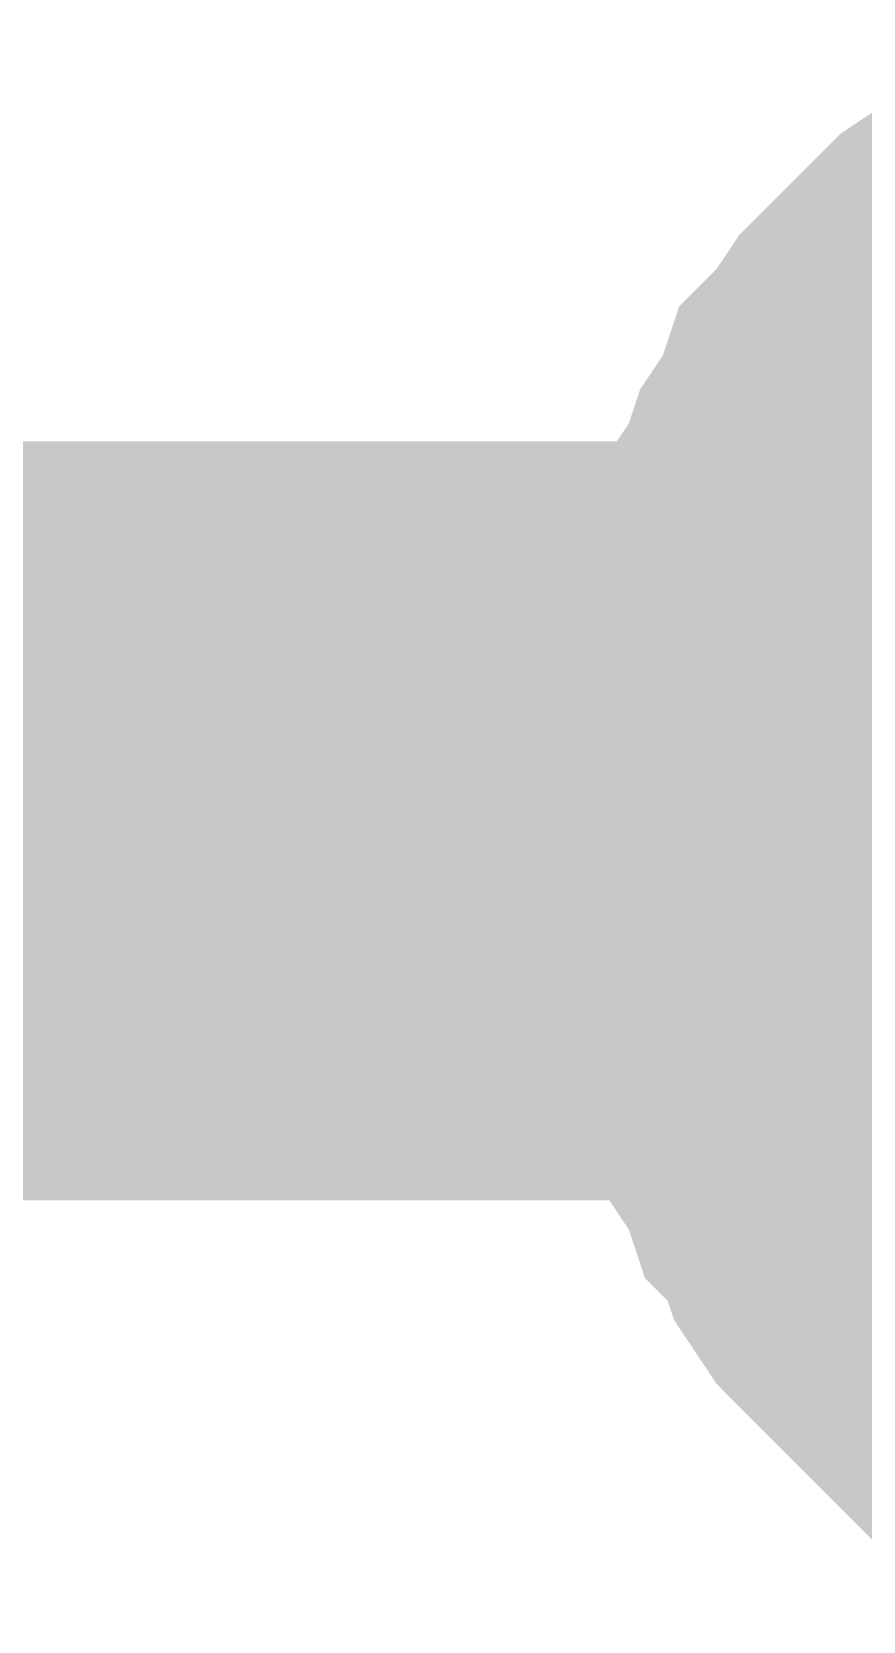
# Model space of a CAD drawing. Header units: inches. Extents: x 0 to 841, y 0 to 594.
# Drawn here: x 146.115 to 146.936, y 531.706 to 533.274 of the extents above; entities that cross this region are included whole.
import ezdxf

# ---------------------------------------------------------------- set-up
doc = ezdxf.new("R2010")
doc.units = ezdxf.units.IN
doc.layers.add('Sheet', color=255, linetype='Continuous')

msp = doc.modelspace()

# ---------------------------------------------------------------- linework, layer by layer
at = {"layer": 'Sheet'}
for points in [[(146.7618, 532.4956, 0.2997, 0.2997, 0), (146.7618, 532.5293, 0.2997, 0.2997, 0), (146.7618, 532.5742, 0.2997, 0.2997, 0), (146.773, 532.6079, 0.2997, 0.2997, 0), (146.773, 532.6528, 0.2997, 0.2997, 0), (146.7842, 532.6865, 0.2997, 0.2997, 0), (146.7955, 532.7202, 0.2997, 0.2997, 0), (146.8067, 532.7539, 0.2997, 0.2997, 0), (146.8179, 532.7875, 0.2997, 0.2997, 0), (146.8404, 532.8212, 0.2997, 0.2997, 0), (146.8516, 532.8549, 0.2997, 0.2997, 0), (146.8741, 532.8886, 0.2997, 0.2997, 0), (146.8853, 532.9223, 0.2997, 0.2997, 0), (146.9078, 532.9448, 0.2997, 0.2997, 0), (146.9302, 532.9784, 0.2997, 0.2997, 0), (146.9639, 533.0121, 0.2997, 0.2997, 0), (146.9864, 533.0346, 0.2997, 0.2997, 0), (147.0088, 533.0571, 0.2997, 0.2997, 0), (147.0425, 533.0795, 0.2997, 0.2997, 0), (147.065, 533.102, 0.2997, 0.2997, 0), (147.0986, 533.1244, 0.2997, 0.2997, 0)], [(146.7618, 532.4956, 0.2997, 0.2997, 0), (146.7618, 532.5293, 0.2997, 0.2997, 0), (146.7618, 532.5742, 0.2997, 0.2997, 0), (146.773, 532.6079, 0.2997, 0.2997, 0), (146.773, 532.6528, 0.2997, 0.2997, 0), (146.7842, 532.6865, 0.2997, 0.2997, 0), (146.7955, 532.7202, 0.2997, 0.2997, 0), (146.8067, 532.7539, 0.2997, 0.2997, 0), (146.8179, 532.7875, 0.2997, 0.2997, 0), (146.8404, 532.8212, 0.2997, 0.2997, 0), (146.8516, 532.8549, 0.2997, 0.2997, 0), (146.8741, 532.8886, 0.2997, 0.2997, 0), (146.8853, 532.9223, 0.2997, 0.2997, 0), (146.9078, 532.9448, 0.2997, 0.2997, 0), (146.9302, 532.9784, 0.2997, 0.2997, 0), (146.9639, 533.0121, 0.2997, 0.2997, 0), (146.9864, 533.0346, 0.2997, 0.2997, 0), (147.0088, 533.0571, 0.2997, 0.2997, 0), (147.0425, 533.0795, 0.2997, 0.2997, 0), (147.065, 533.102, 0.2997, 0.2997, 0), (147.0986, 533.1244, 0.2997, 0.2997, 0)], [(146.7618, 532.4956, 0.0991, 0.0991, 0), (146.7618, 532.5293, 0.0991, 0.0991, 0), (146.7618, 532.5742, 0.0991, 0.0991, 0), (146.773, 532.6079, 0.0991, 0.0991, 0), (146.773, 532.6528, 0.0991, 0.0991, 0), (146.7842, 532.6865, 0.0991, 0.0991, 0), (146.7955, 532.7202, 0.0991, 0.0991, 0), (146.8067, 532.7539, 0.0991, 0.0991, 0), (146.8179, 532.7875, 0.0991, 0.0991, 0), (146.8404, 532.8212, 0.0991, 0.0991, 0), (146.8516, 532.8549, 0.0991, 0.0991, 0), (146.8741, 532.8886, 0.0991, 0.0991, 0), (146.8853, 532.9223, 0.0991, 0.0991, 0), (146.9078, 532.9448, 0.0991, 0.0991, 0), (146.9302, 532.9784, 0.0991, 0.0991, 0), (146.9639, 533.0121, 0.0991, 0.0991, 0), (146.9864, 533.0346, 0.0991, 0.0991, 0)], [(146.7618, 532.4956, 0.0991, 0.0991, 0), (146.7618, 532.5293, 0.0991, 0.0991, 0), (146.7618, 532.5742, 0.0991, 0.0991, 0), (146.773, 532.6079, 0.0991, 0.0991, 0), (146.773, 532.6528, 0.0991, 0.0991, 0), (146.7842, 532.6865, 0.0991, 0.0991, 0), (146.7955, 532.7202, 0.0991, 0.0991, 0), (146.8067, 532.7539, 0.0991, 0.0991, 0), (146.8179, 532.7875, 0.0991, 0.0991, 0), (146.8404, 532.8212, 0.0991, 0.0991, 0), (146.8516, 532.8549, 0.0991, 0.0991, 0), (146.8741, 532.8886, 0.0991, 0.0991, 0), (146.8853, 532.9223, 0.0991, 0.0991, 0), (146.9078, 532.9448, 0.0991, 0.0991, 0), (146.9302, 532.9784, 0.0991, 0.0991, 0), (146.9639, 533.0121, 0.0991, 0.0991, 0), (146.9864, 533.0346, 0.0991, 0.0991, 0)], [(147.0088, 532.4956, 0.2997, 0.2997, 0), (147.0088, 532.518, 0.2997, 0.2997, 0), (147.0088, 532.5517, 0.2997, 0.2997, 0), (147.02, 532.5742, 0.2997, 0.2997, 0), (147.02, 532.5966, 0.2997, 0.2997, 0), (147.02, 532.6191, 0.2997, 0.2997, 0), (147.0313, 532.6416, 0.2997, 0.2997, 0), (147.0425, 532.6753, 0.2997, 0.2997, 0), (147.0537, 532.6977, 0.2997, 0.2997, 0), (147.065, 532.7202, 0.2997, 0.2997, 0), (147.0762, 532.7426, 0.2997, 0.2997, 0), (147.0874, 532.7539, 0.2997, 0.2997, 0)], [(147.0088, 532.4956, 0.2997, 0.2997, 0), (147.0088, 532.518, 0.2997, 0.2997, 0), (147.0088, 532.5517, 0.2997, 0.2997, 0), (147.02, 532.5742, 0.2997, 0.2997, 0), (147.02, 532.5966, 0.2997, 0.2997, 0), (147.02, 532.6191, 0.2997, 0.2997, 0), (147.0313, 532.6416, 0.2997, 0.2997, 0), (147.0425, 532.6753, 0.2997, 0.2997, 0), (147.0537, 532.6977, 0.2997, 0.2997, 0), (147.065, 532.7202, 0.2997, 0.2997, 0), (147.0762, 532.7426, 0.2997, 0.2997, 0), (147.0874, 532.7539, 0.2997, 0.2997, 0)], [(145.0213, 532.4956, 0.7493, 0.7493, 0), (147.5253, 532.4956, 0.7493, 0.7493, 0)], [(147.0986, 531.8555, 0.2997, 0.2997, 0), (147.065, 531.8779, 0.2997, 0.2997, 0), (147.0425, 531.9004, 0.2997, 0.2997, 0), (147.0088, 531.9341, 0.2997, 0.2997, 0), (146.9864, 531.9566, 0.2997, 0.2997, 0), (146.9639, 531.979, 0.2997, 0.2997, 0), (146.9302, 532.0127, 0.2997, 0.2997, 0), (146.9078, 532.0352, 0.2997, 0.2997, 0), (146.8853, 532.0689, 0.2997, 0.2997, 0), (146.8741, 532.1025, 0.2997, 0.2997, 0), (146.8516, 532.125, 0.2997, 0.2997, 0), (146.8404, 532.1587, 0.2997, 0.2997, 0), (146.8179, 532.1924, 0.2997, 0.2997, 0), (146.8067, 532.2261, 0.2997, 0.2997, 0), (146.7955, 532.271, 0.2997, 0.2997, 0), (146.7842, 532.3047, 0.2997, 0.2997, 0), (146.773, 532.3384, 0.2997, 0.2997, 0), (146.773, 532.3833, 0.2997, 0.2997, 0), (146.7618, 532.417, 0.2997, 0.2997, 0), (146.7618, 532.4507, 0.2997, 0.2997, 0), (146.7618, 532.4956, 0.2997, 0.2997, 0)], [(146.7618, 532.4956, 0.2997, 0.2997, 0), (146.7618, 532.4956, 0.2997, 0.2997, 0)], [(147.0986, 531.8555, 0.2997, 0.2997, 0), (147.065, 531.8779, 0.2997, 0.2997, 0), (147.0425, 531.9004, 0.2997, 0.2997, 0), (147.0088, 531.9341, 0.2997, 0.2997, 0), (146.9864, 531.9566, 0.2997, 0.2997, 0), (146.9639, 531.979, 0.2997, 0.2997, 0), (146.9302, 532.0127, 0.2997, 0.2997, 0), (146.9078, 532.0352, 0.2997, 0.2997, 0), (146.8853, 532.0689, 0.2997, 0.2997, 0), (146.8741, 532.1025, 0.2997, 0.2997, 0), (146.8516, 532.125, 0.2997, 0.2997, 0), (146.8404, 532.1587, 0.2997, 0.2997, 0), (146.8179, 532.1924, 0.2997, 0.2997, 0), (146.8067, 532.2261, 0.2997, 0.2997, 0), (146.7955, 532.271, 0.2997, 0.2997, 0), (146.7842, 532.3047, 0.2997, 0.2997, 0), (146.773, 532.3384, 0.2997, 0.2997, 0), (146.773, 532.3833, 0.2997, 0.2997, 0), (146.7618, 532.417, 0.2997, 0.2997, 0), (146.7618, 532.4507, 0.2997, 0.2997, 0), (146.7618, 532.4956, 0.2997, 0.2997, 0)], [(146.7618, 532.4956, 0.2997, 0.2997, 0), (146.7618, 532.4956, 0.2997, 0.2997, 0)], [(147.0874, 532.2373, 0.2997, 0.2997, 0), (147.0762, 532.2485, 0.2997, 0.2997, 0), (147.065, 532.271, 0.2997, 0.2997, 0), (147.0537, 532.2934, 0.2997, 0.2997, 0), (147.0425, 532.3159, 0.2997, 0.2997, 0), (147.0313, 532.3496, 0.2997, 0.2997, 0), (147.02, 532.3721, 0.2997, 0.2997, 0), (147.02, 532.3945, 0.2997, 0.2997, 0), (147.02, 532.417, 0.2997, 0.2997, 0), (147.0088, 532.4394, 0.2997, 0.2997, 0), (147.0088, 532.4731, 0.2997, 0.2997, 0), (147.0088, 532.4956, 0.2997, 0.2997, 0)], [(147.0088, 532.4956, 0.2997, 0.2997, 0), (147.0088, 532.4956, 0.2997, 0.2997, 0)], [(147.0874, 532.2373, 0.2997, 0.2997, 0), (147.0762, 532.2485, 0.2997, 0.2997, 0), (147.065, 532.271, 0.2997, 0.2997, 0), (147.0537, 532.2934, 0.2997, 0.2997, 0), (147.0425, 532.3159, 0.2997, 0.2997, 0), (147.0313, 532.3496, 0.2997, 0.2997, 0), (147.02, 532.3721, 0.2997, 0.2997, 0), (147.02, 532.3945, 0.2997, 0.2997, 0), (147.02, 532.417, 0.2997, 0.2997, 0), (147.0088, 532.4394, 0.2997, 0.2997, 0), (147.0088, 532.4731, 0.2997, 0.2997, 0), (147.0088, 532.4956, 0.2997, 0.2997, 0)], [(147.0088, 532.4956, 0.2997, 0.2997, 0), (147.0088, 532.4956, 0.2997, 0.2997, 0)], [(146.9864, 531.9566, 0.0991, 0.0991, 0), (146.9639, 531.979, 0.0991, 0.0991, 0), (146.9302, 532.0127, 0.0991, 0.0991, 0), (146.9078, 532.0352, 0.0991, 0.0991, 0), (146.8853, 532.0689, 0.0991, 0.0991, 0), (146.8741, 532.1025, 0.0991, 0.0991, 0), (146.8516, 532.125, 0.0991, 0.0991, 0), (146.8404, 532.1587, 0.0991, 0.0991, 0), (146.8179, 532.1924, 0.0991, 0.0991, 0), (146.8067, 532.2261, 0.0991, 0.0991, 0), (146.7955, 532.271, 0.0991, 0.0991, 0), (146.7842, 532.3047, 0.0991, 0.0991, 0), (146.773, 532.3384, 0.0991, 0.0991, 0), (146.773, 532.3833, 0.0991, 0.0991, 0), (146.7618, 532.417, 0.0991, 0.0991, 0), (146.7618, 532.4507, 0.0991, 0.0991, 0), (146.7618, 532.4956, 0.0991, 0.0991, 0)], [(146.7618, 532.4956, 0.0991, 0.0991, 0), (146.7618, 532.4956, 0.0991, 0.0991, 0)], [(146.9864, 531.9566, 0.0991, 0.0991, 0), (146.9639, 531.979, 0.0991, 0.0991, 0), (146.9302, 532.0127, 0.0991, 0.0991, 0), (146.9078, 532.0352, 0.0991, 0.0991, 0), (146.8853, 532.0689, 0.0991, 0.0991, 0), (146.8741, 532.1025, 0.0991, 0.0991, 0), (146.8516, 532.125, 0.0991, 0.0991, 0), (146.8404, 532.1587, 0.0991, 0.0991, 0), (146.8179, 532.1924, 0.0991, 0.0991, 0), (146.8067, 532.2261, 0.0991, 0.0991, 0), (146.7955, 532.271, 0.0991, 0.0991, 0), (146.7842, 532.3047, 0.0991, 0.0991, 0), (146.773, 532.3384, 0.0991, 0.0991, 0), (146.773, 532.3833, 0.0991, 0.0991, 0), (146.7618, 532.417, 0.0991, 0.0991, 0), (146.7618, 532.4507, 0.0991, 0.0991, 0), (146.7618, 532.4956, 0.0991, 0.0991, 0)], [(146.7618, 532.4956, 0.0991, 0.0991, 0), (146.7618, 532.4956, 0.0991, 0.0991, 0)]]:
    msp.add_lwpolyline(points, format="xyseb", dxfattribs=at)

doc.saveas('drawing.dxf')
